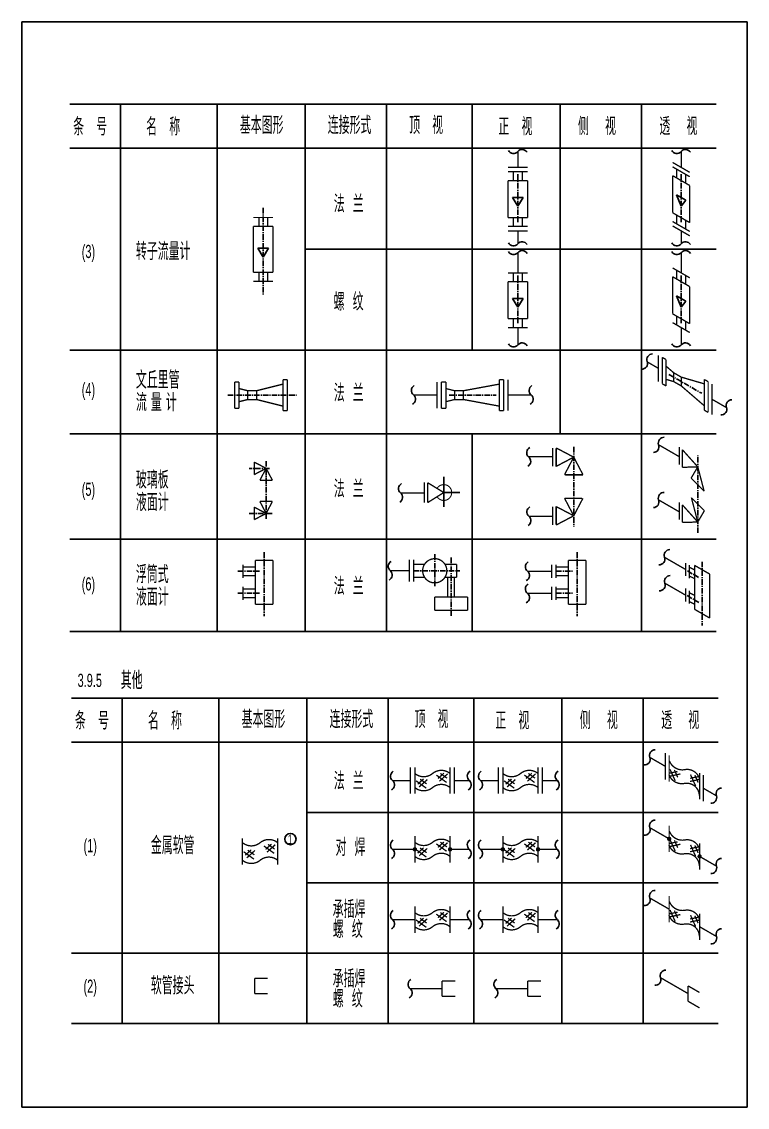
# Model space of a CAD drawing. Header units: inches. Extents: x -18 to 2014, y 4 to 801.
# Drawn here: x 915 to 1080, y 4.1 to 251.1 of the extents above; entities that cross this region are included whole.
import ezdxf

# ---------------------------------------------------------------- set-up
doc = ezdxf.new("R2010")
doc.units = ezdxf.units.IN
doc.header["$MEASUREMENT"] = 0
doc.linetypes.add('CENTER', pattern=[2, 1.25, -0.25, 0.25, -0.25])
doc.layers.add('TEXT', color=6, linetype='Continuous')
doc.styles.get("Standard").update_dxf_attribs({"font": 'pdatxt.shx', "bigfont": 'hztxt.shx'})

# ---------------------------------------------------------------- blocks, each defined once
blk = doc.blocks.new('BZH')
at = {"layer": 'TEXT', "color": 6}
for centre, start, end in [((0.5330142281600274, 0.6703013697842835), 120.0646550722237, 231.5087731403127), ((-0.5614378965001379, -0.6466804327719728), 296.5830063715022, 49.03599266516452)]:
    blk.add_arc(centre, 0.8563924881481542, start, end, dxfattribs=at)

msp = doc.modelspace()

# ---------------------------------------------------------------- linework, layer by layer
at = {"color": 3}
for p, q in [((914.9891117507578, 251.0994608840204), (1079.989111750758, 251.0994608840204)), ((914.9891117507578, 4.099460884020427), (914.9891117507578, 251.0994608840204)), ((1079.989111750758, 251.0994608840204), (1079.989111750758, 4.099460884020427)), ((925.925901946801, 232.3485422558889), (1072.925901946801, 232.3485422558889)), ((937.4281477803189, 232.3485422558889), (937.4281477803189, 112.3485422558889)), ((959.4281477803189, 232.3485422558889), (959.4281477803189, 112.3485422558889)), ((979.4281477803189, 232.3485422558889), (979.4281477803189, 112.3485422558889)), ((997.9281477803189, 232.3485422558886), (997.9281477803189, 112.3485422558889)), ((1017.428147780319, 232.3485422558886), (1017.428147780319, 176.3485422558889)), ((1037.428147780319, 232.3485422558886), (1037.428147780319, 157.3485422558889)), ((1055.928147780319, 232.3485422558886), (1055.928147780319, 112.3485422558889)), ((925.925901946801, 222.3485422558889), (1072.925901946801, 222.3485422558889)), ((1027.818271900413, 209.1311473105526), (1026.618271900413, 211.1311473105526)), ((1026.618271900413, 211.1311473105526), (1029.018271900413, 211.1311473105526)), ((1027.818271900413, 209.1311473105526), (1029.018271900413, 211.1311473105526)), ((1064.956516425294, 209.1311473105526), (1063.917285940752, 211.7311473105527)), ((1063.917285940752, 211.7311473105527), (1065.995746909835, 210.5311473105524)), ((1064.956516425294, 209.1311473105526), (1065.995746909835, 210.5311473105524)), ((968.7183073439938, 199.5622902825051), (971.1183073439939, 199.5622902825051)), ((969.9183073439941, 197.5622902825051), (968.7183073439938, 199.5622902825051)), ((969.9183073439941, 197.5622902825051), (971.1183073439939, 199.5622902825051)), ((979.4281477803189, 199.3485422558889), (1072.925901946801, 199.3485422558889)), ((1026.618271900413, 188.1311473105526), (1029.018271900413, 188.1311473105526)), ((1027.818271900413, 186.1311473105526), (1026.618271900413, 188.1311473105526)), ((1027.818271900413, 186.1311473105526), (1029.018271900413, 188.1311473105526)), ((1063.917285940752, 188.7311473105527), (1065.995746909835, 187.5311473105524)), ((1064.956516425294, 186.1311473105526), (1063.917285940752, 188.7311473105527)), ((1064.956516425294, 186.1311473105526), (1065.995746909835, 187.5311473105524)), ((925.925901946801, 176.3485422558889), (1072.925901946801, 176.3485422558889)), ((925.925901946801, 157.3485422558889), (1072.925901946801, 157.3485422558889)), ((1017.428147780319, 157.3485422558889), (1017.428147780319, 112.3485422558889)), ((1036.534814158461, 149.9291394522364), (1036.534814158461, 153.9191394522364)), ((1010.969843857204, 147.5504239378759), (1010.969843857204, 140.6929363453185)), ((1038.627654722004, 148.0344841947393), (1042.617654722005, 148.0344841947393)), ((1038.627654722004, 148.0344841947393), (1042.617654722005, 148.0344841947393)), ((1010.969843857204, 143.9740969271976), (1014.653807096738, 143.9740969271976)), ((1036.534814158461, 140.7775920479961), (1036.534814158461, 136.7875920479963)), ((925.925901946801, 133.3485422558889), (1072.925901946801, 133.3485422558889)), ((925.925901946801, 112.3485422558889), (1072.925901946801, 112.3485422558889)), ((926.3350883810541, 97.18576734898497), (1073.335088381054, 97.18576734898497)), ((937.837334214572, 97.18576734898497), (937.837334214572, 23.18576734898496)), ((959.837334214572, 97.18576734898497), (959.837334214572, 23.18576734898496)), ((979.837334214572, 97.18576734898474), (979.837334214572, 23.18576734898496)), ((998.337334214572, 97.18576734898474), (998.337334214572, 23.18576734898496)), ((1017.837334214572, 97.18576734898474), (1017.837334214572, 23.18576734898496)), ((1037.837334214572, 97.18576734898474), (1037.837334214572, 23.18576734898496)), ((1056.337334214572, 97.18576734898474), (1056.337334214573, 23.18576734898496)), ((926.3350883810541, 87.18576734898497), (1073.335088381054, 87.18576734898497)), ((979.8373342145716, 71.18576734898497), (1073.335088381054, 71.18576734898497)), ((979.8373342145716, 55.18576734898497), (1073.335088381054, 55.18576734898497)), ((926.3350883810541, 39.18576734898497), (1073.335088381054, 39.18576734898497)), ((926.3350883810541, 23.18576734898496), (1073.335088381054, 23.18576734898496)), ((1079.989111750758, 4.099460884020427), (914.9891117507578, 4.099460884020427))]:
    msp.add_line(p, q, dxfattribs=at)
at = {"color": 3, "linetype": 'CENTER'}
for p, q in [((1027.818271900413, 216.3763205569686), (1027.818271900413, 205.4874296959113)), ((1064.956516425294, 216.3763205569686), (1064.956516425294, 205.4874296959113)), ((969.9183073439941, 208.7446738004297), (969.9183073439941, 188.9958812958822)), ((1027.818271900413, 193.3763205569686), (1027.818271900413, 182.4874296959113)), ((1064.956516425294, 193.3763205569686), (1064.956516425294, 182.4874296959113)), ((1062.18458201842, 170.8427648883663), (1069.621348642857, 166.5491456758467)), ((961.8391947604229, 166.1371887604974), (977.4535942506219, 166.1371887604974)), ((1012.207329581494, 166.1371887604974), (1022.873704623142, 166.1371887604974)), ((1040.523562068981, 154.3617975776045), (1040.523562068981, 136.2642549511728)), ((970.5718768322514, 151.1166570028543), (970.5718768322514, 145.8412976081948)), ((1068.729779910474, 134.7834141713155), (1068.729779910474, 152.4097233257401)), ((971.3260045171002, 149.4741169528967), (966.7176345067588, 149.4741169528967)), ((970.5718768322514, 137.9572366685373), (970.5718768322514, 147.6669362975984)), ((971.9385528579616, 139.2225258488052), (966.7176345067588, 139.2225258488052)), ((970.1128959739345, 130.3811498670485), (970.1128959739345, 115.8739007285193)), ((1008.917445308068, 129.9246295519502), (1008.917445308068, 122.5188289253582)), ((1012.620481990679, 129.163761050639), (1012.620481990679, 115.8231766855575)), ((1041.320436403827, 130.3811498670485), (1041.320436403827, 115.8739007285193)), ((964.1537024644628, 126.0550646782129), (969.0265555953239, 126.0550646782129)), ((1004.117445308069, 126.1710071599133), (1014.653198889666, 126.1710071599133)), ((1036.520436403827, 126.0550646782129), (1040.234096025217, 126.0550646782129)), ((1066.389959929897, 126.1348450455654), (1068.924903326923, 124.6712947929121)), ((1069.727847011696, 128.2343645463305), (1069.727847011696, 113.7271154078013)), ((964.1537024644628, 121.0550646782129), (969.0265555953239, 121.0550646782129)), ((1036.520436403827, 121.0550646782129), (1040.234096025217, 121.0550646782129)), ((1066.314136818957, 120.5126966693268), (1068.976627298696, 118.9755070741342))]:
    msp.add_line(p, q, dxfattribs=at)
at = {"color": 3, "const_width": 0.3}
for points in [[(1027.818271900413, 217.9536313622144), (1027.818271900413, 221.5429878186768)], [(1064.956516425294, 217.9536313622144), (1064.956516425294, 221.5429878186768)], [(1025.568271900413, 217.9536313622144), (1030.068271900413, 217.9536313622144)], [(1063.007959266779, 219.0786313622144), (1066.905073583808, 216.8286313622144)], [(1063.007959266779, 218.0786313622144), (1066.905073583808, 215.8286313622144)], [(1063.956516425294, 217.5309816314039), (1063.956516425294, 215.5309816314039)], [(1025.568271900413, 216.9536313622144), (1030.068271900413, 216.9536313622144)], [(1025.568271900413, 214.9536313622144), (1030.068271900413, 214.9536313622144)], [(1025.568271900413, 214.9536313622144), (1025.568271900413, 206.5091847045108)], [(1026.818271900413, 216.9536313622144), (1026.818271900413, 214.9536313622144)], [(1028.818271900413, 216.9536313622144), (1028.818271900413, 214.9536313622144)], [(1030.068271900413, 214.9536313622144), (1030.068271900413, 206.5091847045108)], [(1063.007959266779, 207.6341847045108), (1063.007959266779, 216.0786313622144)], [(1063.007959266779, 216.0786313622144), (1066.905073583808, 213.8286313622144)], [(1065.956516425294, 216.3762810930246), (1065.956516425294, 214.3762810930246)], [(1066.905073583808, 213.8286313622144), (1066.905073583809, 205.3841847045108)], [(1063.007959266779, 207.6341847045108), (1066.905073583809, 205.3841847045108)], [(967.6683073439941, 206.551439107615), (972.1683073439941, 206.551439107615)], [(968.9183073439941, 206.551439107615), (968.9183073439941, 204.551439107615)], [(970.9183073439941, 206.551439107615), (970.9183073439941, 204.551439107615)], [(1025.568271900413, 206.5091847045108), (1030.068271900413, 206.5091847045108)], [(1026.818271900413, 206.5091847045108), (1026.818271900413, 204.5091847045108)], [(1028.818271900413, 206.5091847045108), (1028.818271900413, 204.5091847045108)], [(1063.007959266779, 205.6341847045108), (1066.905073583809, 203.3841847045108)], [(1063.956516425294, 207.0865349737006), (1063.956516425294, 205.0865349737004)], [(1065.956516425294, 205.9318344353213), (1065.956516425294, 203.9318344353213)], [(967.6683073439941, 204.551439107615), (972.1683073439941, 204.551439107615)], [(967.6683073439941, 204.551439107615), (967.6683073439941, 194.051439107615)], [(972.1683073439941, 204.551439107615), (972.1683073439941, 194.051439107615)], [(1025.568271900413, 204.5091847045108), (1030.068271900413, 204.5091847045108)], [(1025.568271900413, 203.5091847045108), (1030.068271900413, 203.5091847045108)], [(1027.818271900413, 203.5091847045108), (1027.818271900413, 200.5429865406364)], [(1063.007959266779, 204.6341847045108), (1066.905073583809, 202.3841847045108)], [(1064.956516425293, 203.5091847045108), (1064.956516425294, 200.5429865406364)], [(1027.818271900413, 193.9536313622144), (1027.818271900413, 198.5429878186768)], [(1064.956516425294, 193.9536313622144), (1064.956516425294, 198.5429878186768)], [(1063.007959266779, 195.0786313622144), (1066.905073583809, 192.8286313622144)], [(967.6683073439941, 194.051439107615), (972.1683073439941, 194.051439107615)], [(968.9183073439941, 194.051439107615), (968.9183073439941, 192.051439107615)], [(970.9183073439941, 194.051439107615), (970.9183073439941, 192.051439107615)], [(1025.568271900413, 193.9536313622144), (1030.068271900413, 193.9536313622144)], [(1026.818271900413, 193.9536313622144), (1026.818271900413, 191.9536313622144)], [(1028.818271900413, 193.9536313622144), (1028.818271900413, 191.9536313622144)], [(1063.007959266779, 184.6341847045108), (1063.007959266779, 193.0786313622144)], [(1063.007959266779, 193.0786313622144), (1066.905073583809, 190.8286313622144)], [(1063.956516425294, 194.5309816314039), (1063.956516425294, 192.5309816314039)], [(1065.956516425294, 193.3762810930246), (1065.956516425294, 191.3762810930246)], [(967.6683073439941, 192.051439107615), (972.1683073439941, 192.051439107615)], [(1025.568271900413, 191.9536313622144), (1025.568271900413, 183.5091847045108)], [(1025.568271900413, 191.9536313622144), (1030.068271900413, 191.9536313622144)], [(1030.068271900413, 191.9536313622144), (1030.068271900413, 183.5091847045108)], [(1066.905073583809, 190.8286313622144), (1066.905073583809, 182.3841847045108)], [(1025.568271900413, 183.5091847045108), (1030.068271900413, 183.5091847045108)], [(1026.818271900413, 183.5091847045108), (1026.818271900413, 181.5091847045108)], [(1028.818271900413, 183.5091847045108), (1028.818271900413, 181.5091847045108)], [(1063.007959266779, 184.6341847045108), (1066.905073583809, 182.3841847045108)], [(1063.007959266779, 182.6341847045108), (1066.905073583809, 180.3841847045108)], [(1063.956516425294, 184.0865349737006), (1063.956516425294, 182.0865349737004)], [(1065.956516425294, 182.9318344353213), (1065.956516425294, 180.9318344353213)], [(1025.568271900413, 181.5091847045108), (1030.068271900413, 181.5091847045108)], [(1027.818271900413, 181.5091847045108), (1027.818271900413, 177.5429865406364)], [(1064.956516425293, 181.5091847045111), (1064.956516425294, 177.5429865406364)], [(1059.790800717419, 175.2248151668799), (1059.790800717419, 169.2248151668799)], [(1059.790800717419, 172.2248151668797), (1057.21008492266, 173.7147921256861)], [(1060.656826121203, 174.7248151668799), (1061.522851524988, 174.2248151668799)], [(1060.656826121203, 174.7248151668799), (1060.656826121203, 168.7248151668799)], [(1061.522851524988, 174.2248151668799), (1061.522851524988, 168.2248151668799)], [(1061.522851524988, 172.7248151668799), (1063.254902332557, 171.2248151668799)], [(1063.254902332557, 171.2248151668799), (1064.986953140126, 170.2248151668799)], [(1063.254902332557, 171.2248151668799), (1063.254902332557, 169.2248151668799)], [(963.4006347094429, 169.1371887604974), (963.4006347094429, 163.1371887604974)], [(963.4006347094429, 169.1371887604974), (964.4006347094429, 169.1371887604974)], [(964.4006347094429, 169.1371887604974), (964.4006347094429, 163.1371887604974)], [(968.4006347094429, 167.1371887604974), (974.4006347094429, 168.6371887604974)], [(974.4006347094429, 169.6371887604974), (974.4006347094429, 162.6371887604974)], [(974.4006347094429, 169.6371887604974), (975.4006347094429, 169.6371887604974)], [(975.4006347094429, 169.6371887604974), (975.4006347094429, 162.6371887604974)], [(1009.443229024466, 169.1371887604974), (1009.443229024466, 163.1371887604974)], [(1010.443229024466, 169.1371887604974), (1010.443229024466, 163.1371887604974)], [(1010.443229024466, 169.1371887604974), (1011.443229024466, 169.1371887604974)], [(1011.443229024466, 169.1371887604974), (1011.443229024466, 163.1371887604974)], [(1015.443229024466, 167.1371887604974), (1023.576504032796, 168.6371887604974)], [(1023.576504032796, 169.6371887604974), (1023.576504032796, 162.6371887604974)], [(1023.576504032796, 169.6371887604974), (1024.576504032796, 169.6371887604974)], [(1024.576504032796, 169.6371887604974), (1024.576504032796, 162.6371887604974)], [(1025.576504032796, 169.6371887604974), (1025.576504032796, 162.6371887604974)], [(1060.656826121203, 168.7248151668799), (1061.522851524988, 168.2248151668799)], [(1061.522851524988, 169.7248151668799), (1063.254902332557, 169.2248151668799)], [(1063.254902332557, 169.2248151668799), (1064.986953140126, 168.2248151668799)], [(1064.986953140126, 170.2248151668799), (1064.986953140126, 168.2248151668799)], [(1064.986953140126, 170.2248151668799), (1070.229990785382, 168.6977459710195)], [(1070.229990785382, 163.6977459710195), (1064.986953140126, 168.2248151668799)], [(1070.229990785382, 169.6977459710195), (1070.229990785382, 162.6977459710198)], [(1070.229990785382, 169.6977459710195), (1071.096016189167, 169.1977459710198)], [(1071.096016189167, 169.1977459710198), (1071.096016189167, 162.1977459710198)], [(1071.962041592951, 168.6977459710198), (1071.962041592951, 161.6977459710198)], [(966.4006347094429, 167.1371887604974), (964.4006347094429, 167.6371887604974)], [(966.4006347094429, 167.1371887604974), (968.4006347094429, 167.1371887604974)], [(966.4006347094429, 167.1371887604974), (966.4006347094429, 165.1371887604974)], [(968.4006347094429, 167.1371887604974), (968.4006347094429, 165.1371887604974)], [(1009.443229024466, 166.1371887604974), (1004.087115859096, 166.1371887604974)], [(1013.443229024466, 167.1371887604974), (1011.443229024466, 167.6371887604974)], [(1013.443229024466, 167.1371887604974), (1013.443229024466, 165.1371887604974)], [(1013.443229024466, 167.1371887604974), (1015.443229024466, 167.1371887604974)], [(1015.443229024466, 167.1371887604974), (1015.443229024466, 165.1371887604974)], [(1025.576504032796, 166.1371887604974), (1030.856291392018, 166.1371887604974)], [(963.4006347094429, 163.1371887604974), (964.4006347094429, 163.1371887604974)], [(964.4006347094429, 164.6371887604974), (966.4006347094429, 165.1371887604974)], [(966.4006347094429, 165.1371887604974), (968.4006347094429, 165.1371887604974)], [(974.4006347094429, 163.6371887604974), (968.4006347094429, 165.1371887604974)], [(1010.443229024466, 163.1371887604974), (1011.443229024466, 163.1371887604974)], [(1011.443229024466, 164.6371887604974), (1013.443229024466, 165.1371887604974)], [(1013.443229024466, 165.1371887604974), (1015.443229024466, 165.1371887604974)], [(1023.576504032796, 163.6371887604974), (1015.443229024466, 165.1371887604974)], [(1071.962041592951, 165.1977459710195), (1075.248340012694, 163.3004006937439)], [(974.4006347094429, 162.6371887604974), (975.4006347094429, 162.6371887604974)], [(1023.576504032796, 162.6371887604974), (1024.576504032796, 162.6371887604974)], [(1070.229990785382, 162.6977459710198), (1071.096016189167, 162.1977459710198)], [(1035.734814158461, 150.1273247582827), (1035.734814158461, 154.1173247582827)], [(1035.734814158461, 149.9291394522364), (1035.734814158461, 153.9191394522364)], [(1036.534814158461, 150.1273247582827), (1036.534814158461, 154.1173247582827)], [(1036.534814158461, 154.1173247582827), (1040.523562068981, 152.0232321052596)], [(1064.533056241133, 152.1258556579761), (1059.822440895357, 154.8455306959086)], [(1064.533056241133, 154.3190409640225), (1064.533056241133, 150.3290409640223)], [(1065.225876564161, 153.7208556579759), (1065.225876564161, 149.710372981738)], [(1068.729779910475, 149.8172984575623), (1065.225876564161, 153.7208556579759)], [(970.5718768322514, 149.4741169528967), (967.8518768322516, 150.9021169528968)], [(967.8518768322516, 150.9021169528968), (967.8518768322516, 148.0461169528968)], [(1035.734814158461, 152.1223247582828), (1030.295464082595, 152.1223247582828)], [(1040.523562068981, 152.0232321052596), (1036.534814158461, 149.9291394522364)], [(1040.523562068981, 152.0232321052596), (1038.429469415958, 148.0344841947393)], [(1042.617654722005, 148.0344841947393), (1040.523562068981, 152.0232321052596)], [(967.8518768322516, 148.0461169528968), (970.5718768322514, 149.4741169528967)], [(970.5718768322514, 149.4741169528967), (969.1438768322515, 146.7541169528966)], [(971.9998768322513, 146.7541169528966), (970.5718768322514, 149.4741169528967)], [(1065.225876564161, 149.710372981738), (1068.729779910475, 149.8172984575623)], [(1067.220009228984, 147.2392285755087), (1068.729779910475, 149.8172984575623)], [(1068.729779910475, 149.8172984575623), (1070.181503459756, 144.2777343447377)], [(969.1438768322515, 146.7541169528966), (971.9998768322513, 146.7541169528966)], [(1006.541983423728, 146.2791070117445), (1006.541983423728, 141.6752730552588)], [(1010.969843857204, 143.9740969271976), (1007.341983423728, 146.188733739319)], [(1007.341983423728, 146.188733739319), (1007.341983423728, 141.7019463756213)], [(1038.429469415958, 148.0344841947393), (1042.419469415958, 148.0344841947393)], [(1070.181503459756, 144.2777343447377), (1067.220009228984, 147.2392285755087)], [(1006.541983423728, 143.8837236547723), (1001.102633347863, 143.8837236547723)], [(1007.341983423728, 141.7019463756213), (1010.969843857204, 143.9740969271976)], [(967.8518768322516, 137.7945258488051), (967.8518768322516, 140.6505258488051)], [(967.8518768322516, 140.6505258488051), (970.5718768322514, 139.2225258488052)], [(969.1438768322515, 141.9425258488053), (971.9998768322513, 141.9425258488053)], [(970.5718768322514, 139.2225258488052), (969.1438768322515, 141.9425258488053)], [(971.9998768322513, 141.9425258488053), (970.5718768322514, 139.2225258488052)], [(1035.734814158461, 140.7775920479961), (1035.734814158461, 136.7875920479963)], [(1040.523562068981, 138.6834993949732), (1036.534814158461, 140.7775920479961)], [(1040.523562068981, 138.6834993949732), (1038.429469415958, 142.6722473054932)], [(1038.429469415958, 142.6722473054932), (1042.419469415958, 142.6722473054932)], [(1042.617654722005, 142.6722473054932), (1040.523562068981, 138.6834993949732)], [(1064.533056241133, 139.576911280306), (1059.822440895357, 142.2965863182386)], [(1064.533056241133, 141.7700965863522), (1064.533056241133, 137.780096586352)], [(1065.225876564161, 141.1719112803056), (1065.225876564161, 137.1614286040677)], [(1068.729779910475, 137.268354079892), (1065.225876564161, 141.1719112803056)], [(1068.729779910474, 137.268354079892), (1067.278056361193, 142.8079181927165)], [(1067.278056361193, 142.8079181927165), (1070.239550591965, 139.8464239619455)], [(970.5718768322514, 139.2225258488052), (967.8518768322516, 137.7945258488051)], [(1035.734814158461, 138.5844067419497), (1030.295464082595, 138.5844067419497)], [(1035.734814158461, 140.57940674195), (1035.734814158461, 136.5894067419498)], [(1036.534814158461, 140.57940674195), (1036.534814158461, 136.5894067419498)], [(1036.534814158461, 136.5894067419498), (1040.523562068981, 138.6834993949732)], [(1070.239550591965, 139.8464239619455), (1068.729779910474, 137.268354079892)], [(1065.225876564161, 137.1614286040677), (1068.729779910475, 137.268354079892)], [(968.1128959739345, 128.5550646782129), (972.1128959739345, 128.5550646782129)], [(968.1128959739345, 128.5550646782129), (968.1128959739345, 118.5550646782129)], [(972.1128959739345, 128.5550646782129), (972.1128959739345, 118.5550646782129)], [(1003.117445308069, 128.6710071599133), (1003.117445308069, 123.6710071599133)], [(1004.117445308069, 128.6710071599133), (1004.117445308069, 123.6710071599133)], [(1039.320436403827, 128.5550646782129), (1043.320436403827, 128.5550646782129)], [(1039.320436403827, 128.5550646782129), (1039.320436403827, 118.5550646782129)], [(1043.320436403827, 128.5550646782129), (1043.320436403827, 118.5550646782129)], [(1065.954899669747, 126.4733428669559), (1061.177844267855, 129.2313770891722)], [(965.3128959739344, 127.5550646782129), (965.3128959739344, 124.5550646782129)], [(965.3128959739344, 127.0550646782129), (968.1128959739345, 127.0550646782129)], [(998.8164248517788, 126.1710071599133), (1003.117445308069, 126.1710071599133)], [(1004.117445308069, 127.6710071599133), (1006.612559193745, 127.6710071599133)], [(1011.222331422392, 127.6710071599133), (1013.917445308068, 127.6710071599133)], [(1013.917445308068, 127.6710071599133), (1013.917445308068, 124.6710071599133)], [(1035.520436403827, 126.0550646782129), (1030.004367959395, 126.0550646782129)], [(1035.520436403827, 127.5550646782129), (1035.520436403827, 124.5550646782129)], [(1036.520436403827, 127.5550646782129), (1036.520436403827, 124.5550646782129)], [(1036.520436403827, 127.0550646782129), (1039.320436403827, 127.0550646782129)], [(1065.954899669747, 127.9733428669559), (1065.954899669747, 124.9733428669559)], [(1066.820925073531, 127.4733428669561), (1066.820925073531, 124.4733428669561)], [(1066.820925073531, 126.9733428669561), (1068.103538852625, 126.3389505243057)], [(1067.995796204128, 127.4082793574949), (1071.459897819266, 125.4082793574947)], [(1067.995796204128, 127.4082793574949), (1067.995796204128, 117.4082793574949)], [(965.3128959739344, 125.0550646782129), (968.1128959739345, 125.0550646782129)], [(1004.117445308069, 124.6710071599133), (1006.612559193745, 124.6710071599133)], [(1011.222331422392, 124.6710071599133), (1013.917445308068, 124.6710071599133)], [(1011.870481990679, 124.6710071599133), (1011.870481990679, 120.1710071599133)], [(1013.370481990679, 124.6710071599133), (1013.370481990679, 120.1710071599133)], [(1036.520436403827, 125.0550646782129), (1039.320436403827, 125.0550646782129)], [(1066.820925073531, 124.9733428669561), (1068.103538852625, 124.3389505243057)], [(1071.459897819266, 125.4082793574947), (1071.459897819266, 115.4082793574949)], [(965.3128959739344, 122.5550646782129), (965.3128959739344, 119.5550646782129)], [(965.3128959739344, 122.0550646782129), (968.1128959739345, 122.0550646782129)], [(1035.361242894355, 121.0550646782129), (1030.004367959395, 121.0550646782129)], [(1035.520436403827, 122.5550646782129), (1035.520436403827, 119.5550646782129)], [(1036.520436403827, 122.5550646782129), (1036.520436403827, 119.5550646782129)], [(1036.520436403827, 122.0550646782129), (1039.320436403827, 122.0550646782129)], [(1065.902819457877, 120.6616183288096), (1061.263629679305, 123.3400557962899)], [(1065.954899669747, 122.1592447948104), (1065.954899669747, 119.1592447948104)], [(1066.820925073531, 121.6592447948106), (1066.820925073531, 118.6592447948104)], [(1066.820925073531, 121.1592447948106), (1068.103538852625, 120.5248524521602)], [(965.3128959739344, 120.0550646782129), (968.1128959739345, 120.0550646782129)], [(968.1128959739345, 118.5550646782129), (972.1128959739345, 118.5550646782129)], [(1008.870481990679, 120.1710071599133), (1016.370481990679, 120.1710071599133)], [(1008.870481990679, 120.1710071599133), (1008.870481990679, 117.1710071599133)], [(1016.370481990679, 120.1710071599133), (1016.370481990679, 117.1710071599133)], [(1036.520436403827, 120.0550646782129), (1039.320436403827, 120.0550646782129)], [(1039.320436403827, 118.5550646782129), (1043.320436403827, 118.5550646782129)], [(1066.820925073531, 119.1592447948106), (1068.103538852625, 118.5248524521602)], [(1008.870481990679, 117.1710071599133), (1016.370481990679, 117.1710071599133)], [(1067.995796204128, 117.4082793574949), (1071.459897819266, 115.4082793574949)], [(1061.358663353406, 84.67565385499219), (1061.358663353406, 78.67565385499196)], [(1062.224688757191, 84.17565385499196), (1062.224688757191, 78.17565385499219)], [(1003.395110058002, 81.44617438519785), (1003.395110058002, 75.44617438519785)], [(1004.395110058002, 81.44617438519785), (1004.395110058002, 75.44617438519785)], [(1012.395110058002, 81.44617438519785), (1012.395110058002, 75.44617438519785)], [(1013.395110058002, 81.44617438519785), (1013.395110058002, 75.44617438519785)], [(1023.402696314171, 81.44617438519785), (1023.402696314171, 75.44617438519785)], [(1024.402696314171, 81.44617438519785), (1024.402696314171, 75.44617438519785)], [(1032.402696314171, 81.44617438519785), (1032.402696314171, 75.44617438519785)], [(1033.402696314171, 81.44617438519785), (1033.402696314171, 75.44617438519785)], [(1057.841979013037, 83.70601250555941), (1061.358663353406, 81.67565385499196)], [(1009.277680403988, 79.6894040443527), (1011.61184628955, 78.00320085363987)], [(1009.643280511458, 78.9025037222012), (1010.993146339351, 80.11095690446277)], [(1009.980746968431, 78.28423609371347), (1011.836823927532, 79.97043928442608)], [(1010.205724606413, 80.05474325666555), (1011.696212903793, 78.9868159441688)], [(1029.285266660157, 79.6894040443527), (1031.619432545719, 78.00320085363987)], [(1029.650866767627, 78.9025037222012), (1031.00073259552, 80.11095690446277)], [(1029.9883332246, 78.28423609371347), (1031.844410183701, 79.97043928442608)], [(1030.213310862582, 80.05474325666555), (1031.703799159963, 78.9868159441688)], [(1062.331887188203, 79.41934772524414), (1064.78239858152, 79.95160404479302)], [(1062.348766477783, 80.12351642633857), (1064.12201116757, 80.49513466751486)], [(1062.425597658164, 80.98779214930286), (1063.603943016351, 78.36041440742233)], [(1063.411977119455, 80.84016308695195), (1064.168814192781, 79.17006675624438)], [(1066.997902361776, 78.946761426601), (1068.771147051563, 79.31837966777707)], [(1067.074733542157, 79.81103714956507), (1068.253078900344, 77.18365940768453)], [(1068.061113003448, 79.66340808721415), (1068.817950076774, 77.99331175650681)], [(1069.152891987466, 80.17565385499196), (1069.152891987466, 74.17565385499196)], [(1070.018917391251, 79.67565385499196), (1070.01891739125, 73.67565385499196)], [(999.3343927568673, 78.44617438519785), (1003.395110058002, 78.44617438519785)], [(1004.663033122935, 78.38393582615944), (1006.997199008497, 76.69773263544661)], [(1005.028633230405, 77.59703550400795), (1006.378499058298, 78.80548868626951)], [(1005.366099687378, 76.97876787552022), (1007.22217664648, 78.66497106623282)], [(1005.591077325361, 78.74927503847229), (1007.081565622741, 77.68134772597554)], [(1013.395110058002, 78.44617438519785), (1016.795443904566, 78.44617438519785)], [(1019.341979013036, 78.44617438519785), (1023.402696314171, 78.44617438519785)], [(1024.670619379105, 78.38393582615944), (1027.004785264667, 76.69773263544661)], [(1025.036219486575, 77.59703550400795), (1026.386085314468, 78.80548868626951)], [(1025.373685943548, 76.97876787552022), (1027.229762902649, 78.66497106623282)], [(1025.59866358153, 78.74927503847229), (1027.08915187891, 77.68134772597554)], [(1033.402696314171, 78.44617438519785), (1036.803030160735, 78.44617438519785)], [(1066.981023072196, 78.24259272550634), (1069.152891987466, 78.7143273024345)], [(1070.01891739125, 76.67565385499219), (1072.963692883723, 74.97548693170992)], [(1057.841979013037, 67.70601250555941), (1062.224688757191, 65.17565385499196)], [(1062.224688757191, 68.17565385499196), (1062.224688757191, 62.17565385499219)], [(965.1920088507014, 65.31045640364695), (965.1920088507014, 59.31045640364695)], [(973.1920088507014, 65.31045640364695), (973.1920088507014, 59.31045640364695)], [(1004.395110058002, 65.78948878749961), (1004.395110058002, 59.78948878749961)], [(1009.643280511458, 63.24581812450296), (1010.993146339351, 64.45427130676453)], [(1009.980746968431, 62.62755049601523), (1011.836823927532, 64.31375368672784)], [(1010.205724606413, 64.3980576589673), (1011.696212903793, 63.33013034647055)], [(1012.395110058002, 65.78948878749961), (1012.395110058002, 59.78948878749961)], [(1024.402696314171, 65.78948878749961), (1024.402696314171, 59.78948878749961)], [(1029.650866767627, 63.24581812450296), (1031.00073259552, 64.45427130676453)], [(1029.9883332246, 62.62755049601523), (1031.844410183701, 64.31375368672784)], [(1030.213310862582, 64.3980576589673), (1031.703799159963, 63.33013034647055)], [(1032.402696314171, 65.78948878749961), (1032.402696314171, 59.78948878749961)], [(1062.348766477783, 64.12351642633857), (1064.12201116757, 64.49513466751486)], [(1062.425597658164, 64.98779214930286), (1063.603943016351, 62.36041440742233)], [(1063.411977119455, 64.84016308695195), (1064.168814192781, 63.17006675624438)], [(1069.152891987466, 64.17565385499196), (1069.152891987466, 58.17565385499196)], [(965.4599319156351, 62.24821784460855), (967.7940978011972, 60.56201465389594)], [(965.8255320231052, 61.46131752245728), (967.1753978509979, 62.66977070471884)], [(966.162998480078, 60.84304989396932), (968.0190754391793, 62.52925308468215)], [(966.3879761180602, 62.61355705692162), (967.8784644154404, 61.54562974442487)], [(970.074579196688, 63.55368606280203), (972.40874508225, 61.8674828720892)], [(970.4401793041576, 62.76678574065053), (971.7900451320507, 63.9752389229121)], [(970.7776457611309, 62.1485181121628), (972.6337227202322, 63.83472130287541)], [(971.0026233991131, 63.91902527511488), (972.4931116964927, 62.85109796261813)], [(999.3343927568673, 62.78948878749961), (1004.395110058002, 62.78948878749961)], [(1004.663033122935, 62.7272502284612), (1006.997199008497, 61.04104703774837)], [(1005.028633230405, 61.94034990630971), (1006.378499058298, 63.14880308857127)], [(1005.366099687378, 61.32208227782198), (1007.22217664648, 63.00828546853458)], [(1005.591077325361, 63.09258944077405), (1007.081565622741, 62.0246621282773)], [(1009.277680403988, 64.03271844665446), (1011.61184628955, 62.34651525594163)], [(1012.395110058002, 62.78948878749961), (1016.795443904566, 62.78948878749961)], [(1019.341979013036, 62.78948878749961), (1024.402696314171, 62.78948878749961)], [(1024.670619379105, 62.7272502284612), (1027.004785264667, 61.04104703774837)], [(1025.036219486575, 61.94034990630971), (1026.386085314468, 63.14880308857127)], [(1025.373685943548, 61.32208227782198), (1027.229762902649, 63.00828546853458)], [(1025.59866358153, 63.09258944077405), (1027.08915187891, 62.0246621282773)], [(1029.285266660157, 64.03271844665446), (1031.619432545719, 62.34651525594163)], [(1032.402696314171, 62.78948878749961), (1036.803030160735, 62.78948878749961)], [(1062.331887188203, 63.41934772524414), (1064.78239858152, 63.95160404479302)], [(1066.981023072196, 62.24259272550634), (1069.152891987466, 62.7143273024345)], [(1066.997902361776, 62.946761426601), (1068.771147051563, 63.31837966777707)], [(1067.074733542157, 63.81103714956507), (1068.253078900344, 61.18365940768453)], [(1068.061113003448, 63.66340808721415), (1068.817950076774, 61.99331175650681)], [(1069.152891987466, 61.17565385499196), (1072.963692883723, 58.97548693170992)], [(1062.224688757191, 52.17565385499196), (1062.224688757191, 46.17565385499219)], [(1004.395110058002, 49.78948878749961), (1004.395110058002, 43.78948878749961)], [(1012.395110058002, 49.78948878749961), (1012.395110058002, 43.78948878749961)], [(1024.402696314171, 49.78948878749961), (1024.402696314171, 43.78948878749961)], [(1032.402696314171, 49.78948878749961), (1032.402696314171, 43.78948878749961)], [(1057.841979013037, 51.70601250555941), (1062.224688757191, 49.17565385499196)], [(999.3343927568673, 46.78948878749961), (1004.395110058002, 46.78948878749961)], [(1005.028633230405, 45.94034990630971), (1006.378499058298, 47.14880308857127)], [(1005.366099687378, 45.32208227782198), (1007.22217664648, 47.00828546853458)], [(1005.591077325361, 47.09258944077405), (1007.081565622741, 46.0246621282773)], [(1009.277680403988, 48.03271844665446), (1011.61184628955, 46.34651525594163)], [(1009.643280511458, 47.24581812450296), (1010.993146339351, 48.45427130676453)], [(1009.980746968431, 46.62755049601523), (1011.836823927532, 48.31375368672784)], [(1010.205724606413, 48.3980576589673), (1011.696212903793, 47.33013034647055)], [(1012.395110058002, 46.78948878749961), (1016.795443904566, 46.78948878749961)], [(1019.341979013036, 46.78948878749961), (1024.402696314171, 46.78948878749961)], [(1025.036219486575, 45.94034990630971), (1026.386085314468, 47.14880308857127)], [(1025.373685943548, 45.32208227782198), (1027.229762902649, 47.00828546853458)], [(1025.59866358153, 47.09258944077405), (1027.08915187891, 46.0246621282773)], [(1029.285266660157, 48.03271844665446), (1031.619432545719, 46.34651525594163)], [(1029.650866767627, 47.24581812450296), (1031.00073259552, 48.45427130676453)], [(1029.9883332246, 46.62755049601523), (1031.844410183701, 48.31375368672784)], [(1030.213310862582, 48.3980576589673), (1031.703799159963, 47.33013034647055)], [(1032.402696314171, 46.78948878749961), (1036.803030160735, 46.78948878749961)], [(1062.331887188204, 47.41934772524414), (1064.782398581521, 47.95160404479302)], [(1062.348766477784, 48.12351642633857), (1064.12201116757, 48.49513466751486)], [(1062.425597658164, 48.98779214930286), (1063.603943016351, 46.36041440742233)], [(1063.411977119456, 48.84016308695195), (1064.168814192781, 47.17006675624438)], [(1066.997902361777, 46.946761426601), (1068.771147051563, 47.31837966777707)], [(1067.074733542157, 47.81103714956507), (1068.253078900344, 45.18365940768453)], [(1068.061113003449, 47.66340808721415), (1068.817950076774, 45.99331175650681)], [(1069.152891987466, 48.17565385499196), (1069.152891987466, 42.17565385499196)], [(1004.663033122935, 46.7272502284612), (1006.997199008497, 45.04104703774837)], [(1024.670619379105, 46.7272502284612), (1027.004785264667, 45.04104703774837)], [(1066.981023072197, 46.24259272550634), (1069.152891987466, 46.7143273024345)], [(1069.152891987467, 45.17565385499196), (1072.963692883723, 42.97548693170992)], [(970.9559407757193, 33.43761587851631), (967.9559407757193, 33.43761587851631)], [(967.9559407757193, 33.43761587851631), (967.9559407757193, 29.93761587851631)], [(1013.567073635617, 32.85790355108529), (1010.567073635617, 32.85790355108529)], [(1010.567073635617, 32.85790355108529), (1010.567073635617, 29.35790355108528)], [(1030.067073635618, 32.85790355108529), (1030.067073635618, 29.35790355108528)], [(1033.067073635618, 32.85790355108529), (1030.067073635618, 32.85790355108529)], [(1066.52389881265, 29.97306615174656), (1060.269867529054, 33.5838327968514)], [(967.9559407757193, 29.93761587851631), (970.9559407757193, 29.93761587851631)], [(1010.567073635617, 31.10790355108528), (1003.345540345407, 31.10790355108528)], [(1030.067073635618, 31.10790355108528), (1022.845540345408, 31.10790355108528)], [(1069.121975024004, 30.22306615174656), (1066.52389881265, 31.72306615174656)], [(1066.52389881265, 31.72306615174656), (1066.52389881265, 28.22306615174633)], [(1010.567073635617, 29.35790355108528), (1013.567073635617, 29.35790355108528)], [(1030.067073635618, 29.35790355108528), (1033.067073635618, 29.35790355108528)], [(1066.52389881265, 28.22306615174633), (1069.121975024004, 26.72306615174633)]]:
    msp.add_lwpolyline(points, dxfattribs=at)
at = {"color": 3}
for points, const_width in [([(1009.444342961133, 143.0186666492149, 3.518611128178924), (1009.433486575766, 144.9119702148929, 3.518611128178924)], 0.24), ([(1010.03408038607, 123.6579162139713, 8502.6472000876), (1010.03289799972, 123.6573911803558, 8502.6472000876)], 0.3), ([(1062.280750840815, 82.93197984455023, 0.3616550098847132), (1065.735209808699, 80.91527828958746, 0.3616550098847132)], 0.3), ([(1004.395110058002, 80.04617438519776, 0.3616550098847132), (1008.395110058002, 80.02688909069056, 0.3616550098847132)], 0.3), ([(1012.395110058002, 80.04617438519776, 0.3616550098847133), (1008.395110058002, 80.02688909069056, 0.3616550098847133)], 0.3), ([(1024.402696314171, 80.04617438519776, 0.3616550098847132), (1028.402696314171, 80.02688909069056, 0.3616550098847132)], 0.3), ([(1032.402696314171, 80.04617438519776, 0.3616550098847133), (1028.402696314171, 80.02688909069056, 0.3616550098847133)], 0.3), ([(1062.17033568723, 79.79001320893698, 0.3616550098847132), (1065.624794655115, 77.77331165397422, 0.3616550098847132)], 0.3), ([(1069.152891987466, 78.7143273024345, 0.408309671937031), (1065.735209808699, 80.91527828958746, 0.3616550098847133)], 0.3), ([(1004.395110058002, 76.84617438519771, 0.3616550098847132), (1008.395110058002, 76.82688909069051, 0.3616550098847132)], 0.3), ([(1012.395110058002, 76.84617438519771, 0.3616550098847133), (1008.395110058002, 76.82688909069051, 0.3616550098847133)], 0.3), ([(1024.402696314171, 76.84617438519771, 0.3616550098847132), (1028.402696314171, 76.82688909069051, 0.3616550098847132)], 0.3), ([(1032.402696314171, 76.84617438519771, 0.3616550098847133), (1028.402696314171, 76.82688909069051, 0.3616550098847133)], 0.3), ([(1069.07911872004, 75.0223939016872, 0.4717619610788133), (1065.624794655115, 77.77331165397422, 0.3616550098847133)], 0.3), ([(1062.280750840815, 66.93197984455023, 0.3616550098847132), (1065.735209808699, 64.91527828958746, 0.3616550098847132)], 0.3), ([(965.1920088507014, 64.31045640364695, 0.3616550098847132), (969.1920088507014, 64.29117110913975, 0.3616550098847132)], 0.3), ([(973.1920088507014, 64.31045640364695, 0.3616550098847133), (969.1920088507014, 64.29117110913975, 0.3616550098847133)], 0.3), ([(1004.395110058002, 64.38948878749952, 0.3616550098847132), (1008.395110058002, 64.37020349299232, 0.3616550098847132)], 0.3), ([(1012.395110058002, 64.38948878749952, 0.3616550098847133), (1008.395110058002, 64.37020349299232, 0.3616550098847133)], 0.3), ([(1024.402696314171, 64.38948878749952, 0.3616550098847132), (1028.402696314171, 64.37020349299232, 0.3616550098847132)], 0.3), ([(1032.402696314171, 64.38948878749952, 0.3616550098847133), (1028.402696314171, 64.37020349299232, 0.3616550098847133)], 0.3), ([(1069.152891987466, 62.7143273024345, 0.408309671937031), (1065.735209808699, 64.91527828958746, 0.3616550098847133)], 0.3), ([(1012.395110058002, 61.18948878749947, 0.3616550098847133), (1008.395110058002, 61.17020349299227, 0.3616550098847133)], 0.3), ([(1032.402696314171, 61.18948878749947, 0.3616550098847133), (1028.402696314171, 61.17020349299227, 0.3616550098847133)], 0.3), ([(1062.17033568723, 63.79001320893698, 0.3616550098847132), (1065.624794655115, 61.77331165397422, 0.3616550098847132)], 0.3), ([(1069.07911872004, 59.0223939016872, 0.4717619610788133), (1065.624794655115, 61.77331165397422, 0.3616550098847133)], 0.3), ([(965.1920088507014, 60.31045640364695, 0.3616550098847132), (969.1920088507014, 60.29117110913975, 0.3616550098847132)], 0.3), ([(973.1920088507014, 60.31045640364695, 0.3616550098847133), (969.1920088507014, 60.29117110913975, 0.3616550098847133)], 0.3), ([(1004.395110058002, 61.18948878749947, 0.3616550098847132), (1008.395110058002, 61.17020349299227, 0.3616550098847132)], 0.3), ([(1024.402696314171, 61.18948878749947, 0.3616550098847132), (1028.402696314171, 61.17020349299227, 0.3616550098847132)], 0.3), ([(1062.280750840815, 50.93197984455023, 0.3616550098847132), (1065.735209808699, 48.91527828958746, 0.3616550098847132)], 0.3), ([(1004.395110058002, 48.38948878749952, 0.3616550098847132), (1008.395110058002, 48.37020349299232, 0.3616550098847132)], 0.3), ([(1012.395110058002, 48.38948878749952, 0.3616550098847133), (1008.395110058002, 48.37020349299232, 0.3616550098847133)], 0.3), ([(1024.402696314171, 48.38948878749952, 0.3616550098847132), (1028.402696314171, 48.37020349299232, 0.3616550098847132)], 0.3), ([(1032.402696314171, 48.38948878749952, 0.3616550098847133), (1028.402696314171, 48.37020349299232, 0.3616550098847133)], 0.3), ([(1062.170335687231, 47.79001320893698, 0.3616550098847132), (1065.624794655115, 45.77331165397422, 0.3616550098847132)], 0.3), ([(1069.152891987466, 46.7143273024345, 0.408309671937031), (1065.735209808699, 48.91527828958746, 0.3616550098847133)], 0.3), ([(1004.395110058002, 45.18948878749947, 0.3616550098847132), (1008.395110058002, 45.17020349299227, 0.3616550098847132)], 0.3), ([(1012.395110058002, 45.18948878749947, 0.3616550098847133), (1008.395110058002, 45.17020349299227, 0.3616550098847133)], 0.3), ([(1024.402696314171, 45.18948878749947, 0.3616550098847132), (1028.402696314171, 45.17020349299227, 0.3616550098847132)], 0.3), ([(1032.402696314171, 45.18948878749947, 0.3616550098847133), (1028.402696314171, 45.17020349299227, 0.3616550098847133)], 0.3), ([(1069.079118720041, 43.0223939016872, 0.4717619610788133), (1065.624794655115, 45.77331165397422, 0.3616550098847133)], 0.3)]:
    msp.add_lwpolyline(points, format="xyb", dxfattribs=dict(at, const_width=const_width))
at = {"color": 3, "const_width": 0.5}
for points in [[(1061.974688757191, 65.17565385499219, 1), (1062.474688757191, 65.17565385499219, 1)], [(1004.145110058002, 62.78948878749961, 1), (1004.645110058002, 62.78948878749961, 1)], [(1012.145110058002, 62.78948878749961, 1), (1012.645110058002, 62.78948878749961, 1)], [(1024.152696314171, 62.78948878749961, 1), (1024.652696314171, 62.78948878749961, 1)], [(1032.152696314171, 62.78948878749961, 1), (1032.652696314171, 62.78948878749961, 1)], [(1068.902891987466, 61.17565385499196, 1), (1069.402891987466, 61.17565385499196, 1)]]:
    msp.add_lwpolyline(points, format="xyb", close=True, dxfattribs=at)
at = {"color": 3}
msp.add_circle((976.0852113213019, 65.11293567359766), 1.284043511688708, dxfattribs=at)
at = {"layer": 'TEXT', "color": 3}
for centre, start, end in [((1061.036780441462, 155.2645147978977), 86.58300637150786, 199.0359926651683), ((1058.627309074771, 154.3745443453919), 270.0646550722218, 21.50877314031355), ((1001.944790192613, 144.8537443039303), 116.5830063714976, 229.0359926651671), ((1000.303112005623, 142.8782716000959), 300.0646550722216, 51.50877314031084), ((1061.03678044146, 142.7155704202299), 86.58300637150786, 199.0359926651683), ((1058.627309074771, 141.8255999677216), 270.0646550722218, 21.50877314031355)]:
    msp.add_arc(centre, 1.284588732222231, start, end, dxfattribs=at)

# ---------------------------------------------------------------- block references
at = {"color": 3, "yscale": 1.5, "zscale": 1.5}
for p, xscale, rotation in [((1027.7959145378, 221.5429878186768), 1.5, 270), ((1064.93415906268, 221.5429878186768), 1.5, 270), ((1027.7959145378, 200.5429865406364), 1.5, 270), ((1064.93415906268, 200.5429865406364), 1.5, 270), ((1027.7959145378, 198.5429878186768), 1.5, 270), ((1064.934159062681, 198.5429878186768), 1.5, 270), ((1027.7959145378, 177.5429865406364), 1.5, 270), ((1064.934159062681, 177.5429865406364), 1.5, 270), ((1057.234164307831, 173.7564988442183), 1.499999999999927, 329.9999999999984), ((1075.272419397865, 163.3421074122758), 1.499999999999927, 329.9999999999984), ((1030.252828580047, 152.0868933527318), 1.5, 180), ((1030.295464082595, 138.5844067419497), 1.5, 180), ((1061.178189193168, 129.2319745173403), 1.499999999999927, 329.9999999999984), ((1061.250425817256, 123.3171860363665), 1.499999999999927, 329.9999999999984), ((1057.841979013038, 83.70601250555873), 1.499999999999927, 329.9999999999984), ((1072.963692883724, 74.97548693170924), 1.499999999999927, 329.9999999999984), ((1057.841979013038, 67.70601250555873), 1.499999999999927, 329.9999999999984), ((1072.963692883724, 58.97548693170924), 1.499999999999927, 329.9999999999984), ((1057.841979013038, 51.70601250555873), 1.499999999999927, 329.9999999999984), ((1072.963692883724, 42.97548693170924), 1.499999999999927, 329.9999999999984), ((1060.260488811609, 33.56758838172672), 1.499999999999927, 329.9999999999984)]:
    msp.add_blockref('BZH', p, dxfattribs=dict(at, xscale=xscale, rotation=rotation))
at = {"color": 3, "xscale": 1.5, "yscale": 1.5, "zscale": 1.5}
for p in [(1004.087115859096, 166.1853475308404), (1030.856291392018, 166.1853475308404), (998.8164248517788, 126.1710071599133), (1030.004367959395, 126.0557545288403), (1030.004367959395, 121.0286569541171), (999.3343927568682, 78.44617438519785), (1016.795443904567, 78.44617438519785), (1019.341979013038, 78.44617438519785), (1036.803030160736, 78.44617438519785), (999.3343927568682, 62.78948878749961), (1016.795443904567, 62.78948878749961), (1019.341979013038, 62.78948878749961), (1036.803030160736, 62.78948878749961), (999.3343927568682, 46.78948878749961), (1016.795443904567, 46.78948878749961), (1019.341979013038, 46.78948878749961), (1036.803030160736, 46.78948878749961), (1003.345540345407, 31.08914611619488), (1022.845540345408, 31.08914611619488)]:
    msp.add_blockref('BZH', p, dxfattribs=at)

# ---------------------------------------------------------------- texts
at = {"color": 3, "width": 0.62}
for s, height, p in [('基本图形', 4, (964.590556669552, 225.535606306738)), ('连接形式', 4, (984.590556669552, 225.535606306738)), ('顶   视', 4, (1003.090556669552, 225.535606306738)), ('侧    视', 4, (1041.49830369491, 225.3095430162722)), ('透    视', 4, (1059.99830369491, 225.3095430162722)), ('条   号', 4, (926.6853718941244, 225.2040717388264)), ('名   称', 4, (943.2939150689605, 225.2040717388264)), ('正   视', 4, (1023.400273297534, 225.2391840720353)), ('法  兰', 4, (985.9523633420514, 207.6635960121313)), ('(3)', 3, (928.6384662841748, 197.3266521092388)), ('转子流量计', 4, (940.956898665736, 196.8448908892265)), ('螺  纹', 4, (985.9373279748612, 185.3738221781694)), ('文丘里管', 4, (940.956898665736, 167.6014547983758)), ('(4)', 3, (928.6384662841748, 165.9328657063275)), ('法  兰', 4, (985.9523633420514, 164.6224070481724)), ('流 量 计', 4, (940.956898665736, 162.4831584428779)), ('玻璃板', 4, (940.956898665736, 144.8684291937769)), ('(5)', 3, (928.6384662841748, 143.1998401017287)), ('法  兰', 4, (985.9523633420514, 142.7987057676488)), ('液面计', 4, (940.956898665736, 139.750132838279)), ('浮筒式', 4, (940.956898665736, 123.3478386402395)), ('(6)', 3, (928.6384662841748, 121.6792495481912)), ('法  兰', 4, (985.9523633420514, 120.6718937601387)), ('液面计', 4, (940.956898665736, 118.2295422847418)), ('3.9.5', 3, (927.6996007335375, 99.73932508900279)), ('其他', 4, (937.5244547086778, 99.23154771764538)), ('条   号', 4, (927.0945583283775, 90.04129683192227)), ('名   称', 4, (943.7031015032136, 90.04129683192227)), ('基本图形', 4, (964.9997431038051, 90.3728313998341)), ('连接形式', 4, (984.9997431038051, 90.3728313998341)), ('顶   视', 4, (1004.311884383889, 90.3728313998341)), ('正   视', 4, (1022.693390218792, 90.07640916513137)), ('侧    视', 4, (1041.907490129163, 90.14676810936803)), ('透    视', 4, (1060.407490129163, 90.14676810936803)), ('法  兰', 4, (985.9523633420514, 76.3203729707528)), ('(1)', 3, (929.0476527184279, 62.14577101320751)), ('金属软管', 4, (944.3537743538897, 61.68173465957747)), ('1', 2.1, (975.5243236373414, 63.99746677363632)), ('对  焊', 4, (986.3615497763045, 61.2503250159676)), (' 承插焊', 4, (984.7850036054589, 47.15335649833432)), ('螺  纹', 4, (985.7385543865181, 42.59179474920151)), (' 承插焊', 4, (984.7850036054589, 31.35692626604654)), ('(2)', 3, (929.0476527184279, 30.1457710132075)), ('软管接头', 4, (944.3537743538897, 29.78508777599322)), ('螺  纹', 4, (985.7385543865181, 26.79536451691396))]:
    msp.add_text(s, height=height, dxfattribs=at).set_placement(p)

doc.saveas('drawing.dxf')
